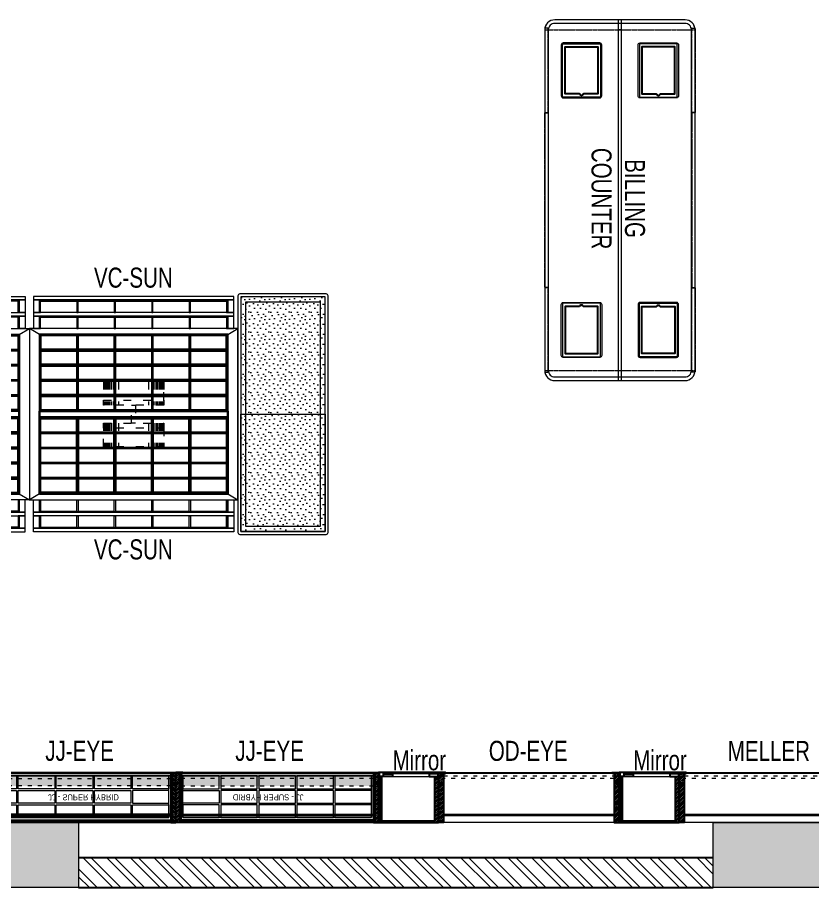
# Model space of a CAD drawing. Header units: feet. Extents: x 2761708 to 2774651, y -6056804 to -6049174.
# Drawn here: x 2765751 to 2769716, y -6056804 to -6052462 of the extents above; entities that cross this region are included whole.
import ezdxf

# ---------------------------------------------------------------- set-up
doc = ezdxf.new("R2010")
doc.units = ezdxf.units.FT
doc.header["$LTSCALE"] = 33
doc.header["$MEASUREMENT"] = 0
for name, pattern in [('ACAD_ISO03W100', [30, 12, -18]), ('HIDDEN2', [4.7625, 3.175, -1.5875]), ('HIDDENX2', [0.75, 0.5, -0.25])]:
    doc.linetypes.add(name, pattern=pattern)
doc.layers.add('A-WALL', color=1, linetype='Continuous')
for name, color, linetype, lineweight in [('Column', 243, 'Continuous', 9), ('LENS-DIM', 252, 'Continuous', 5), ('LENS-HATCH', 251, 'Continuous', 5), ('LENS-TEXT', 31, 'Continuous', 5), ('LENS_DIMENSION', 193, 'Continuous', 0), ('LENS_TEXT', 31, 'Continuous', 5), ('LK-FF&E FLOOR', 1, 'Continuous', 9), ('LK-FF&E WALL', 1, 'Continuous', 9), ('LN-ELEVATION-1', 81, 'Continuous', 25), ('LN-ELEVATION-2', 103, 'Continuous', 20), ('LN-ELEVATION-3', 125, 'Continuous', 18), ('LN-ELEVATION-4', 145, 'Continuous', 13), ('LN-ELEVATION-5', 167, 'Continuous', 5), ('LN-HATCH', 251, 'Continuous', 0), ('PLANO-TXT', 252, 'Continuous', 5)]:
    doc.layers.add(name, color=color, linetype=linetype, lineweight=lineweight)
doc.styles.add('LK TXT', font='GILC____.TTF', dxfattribs={"height": 100})
doc.styles.get("Standard").update_dxf_attribs({"font": 'GILC____.TTF'})
pattern_1 = [(45, (4208834.247, 1706614.74), (-4.4901280605, 4.4901280605), [])]
pattern_2 = [(45, (4209134.247, 1706614.74), (-4.4901280605, 4.4901280605), [])]
pattern_3 = [(45, (-22641017.7406, 5157647.994), (-4.4901280605, 4.4901280605), [])]
pattern_4 = [(45, (4210053.0415, 1706864.74), (-4.4901280605, 4.4901280605), [])]

# ---------------------------------------------------------------- blocks, each defined once
blk = doc.blocks.new('A$C050f36e8')
at = {"layer": 'Column'}
h = blk.add_hatch(color=8, dxfattribs=at)
h.dxf.hatch_style = 1
h.paths.add_polyline_path([(-12530, 0), (-12530, 585), (-12910, 585), (-12910, 0)])
h.paths.add_polyline_path([(-12530, 7045), (-12530, 7630), (-12910, 7630), (-12910, 7045)])
h.paths.add_polyline_path([(-8595, 7305), (-8595, 7630), (-9265, 7630), (-9265, 7305)])
h.paths.add_polyline_path([(-8595, 0), (-8595, 325), (-9265, 325), (-9265, 0)])
h.paths.add_polyline_path([(-4755, 0), (-4755, 325), (-5430, 325), (-5430, 0)])
h.paths.add_polyline_path([(-4755, 7305), (-4755, 7630), (-5430, 7630), (-5430, 7305)])
h.paths.add_polyline_path([(-1395, 6990), (-1395, 7630), (-1645, 7630), (-1645, 6990)])
h.paths.add_polyline_path([(-1395, 1240), (-1395, 1790), (-1645, 1790), (-1645, 1240)])
at = {"layer": 'LN-HATCH'}
h = blk.add_hatch(dxfattribs=at)
h.set_pattern_fill('ANSI32', color=256, scale=222, angle=-90)
h.set_pattern_definition([(315, (-2979398.29, 5461559.52), (58.8666395, 58.8666395), []), (315, (-2979398.29, 5461520.27), (58.8666395, 58.8666395), [])])
h.paths.add_polyline_path([(-5430, 7480), (-5430, 7630), (-8595, 7630), (-8595, 7480)])
h.paths.add_polyline_path([(-5430, 0), (-5430, 150), (-8595, 150), (-8595, 0)])
at = {"layer": 'A-WALL'}
for p, q in [((-8595, 150), (-5430, 150)), ((-8595, 0), (-5430, 0))]:
    blk.add_line(p, q, dxfattribs=at)
at = {"layer": 'Column'}
for points in [[(-8595, 325), (-8595, 0), (-9265, 0), (-9265, 325)], [(-4755, 325), (-4755, 0), (-5430, 0), (-5430, 325)]]:
    blk.add_lwpolyline(points, close=True, dxfattribs=at)
blk = doc.blocks.new('JJ SH 900')
at = {"layer": 'LN-HATCH', "ltscale": 0.5}
h = blk.add_hatch(dxfattribs=at)
h.set_pattern_fill('ANSI31', color=256, scale=50)
h.paths.add_polyline_path([(-911.8, 0), (-911.8, -190), (-905.8, -190), (-905.8, -200), (-911.8, -200), (-911.8, -244), (-886.8, -244), (-886.8, 0)])
h = blk.add_hatch(dxfattribs=at)
h.set_pattern_fill('ANSI31', color=256, scale=2)
h.set_pattern_definition(pattern_1)
h.paths.add_polyline_path([(-11.8, 0), (-11.8, -190), (-17.8, -190), (-17.8, -200), (-11.8, -200), (-11.8, -244), (-36.8, -244), (-36.8, 0)])
h = blk.add_hatch(dxfattribs=at)
h.set_pattern_fill('ANSI31', color=256, scale=2)
h.set_pattern_definition(pattern_2)
h.paths.add_polyline_path([(-36.8, -40), (-886.8, -40), (-886.8, -34), (-36.8, -34)])
h = blk.add_hatch(dxfattribs=at)
h.set_pattern_fill('ANSI31', color=256, scale=2)
h.set_pattern_definition(pattern_2)
h.paths.add_polyline_path([(-876.8, -244), (-876.8, -250), (-911.8, -250), (-911.8, -244)])
h = blk.add_hatch(dxfattribs=at)
h.set_pattern_fill('ANSI31', color=256, scale=2)
h.set_pattern_definition(pattern_1)
h.paths.add_polyline_path([(-46.8, -244), (-46.8, -250), (-11.8, -250), (-11.8, -244)])
at = {"layer": 'LN-ELEVATION-1', "ltscale": 0.5}
for points in [[(-911.8, 0), (-911.8, -190), (-905.8, -190), (-905.8, -200), (-911.8, -200), (-911.8, -244), (-886.8, -244), (-886.8, 0)], [(-11.8, 0), (-11.8, -190), (-17.8, -190), (-17.8, -200), (-11.8, -200), (-11.8, -244), (-36.8, -244), (-36.8, 0)], [(-36.8, -40), (-886.8, -40), (-886.8, -34), (-36.8, -34)], [(-876.8, -244), (-876.8, -250), (-911.8, -250), (-911.8, -244)], [(-46.8, -244), (-46.8, -250), (-11.8, -250), (-11.8, -244)]]:
    blk.add_lwpolyline(points, close=True, dxfattribs=at)
at = {"layer": 'LN-ELEVATION-3', "ltscale": 0.5}
for p, q in [((-886.8, 0), (-36.8, 0)), ((-876.8, -244), (-46.8, -244)), ((-46.8, -250), (-876.8, -250))]:
    blk.add_line(p, q, dxfattribs=at)
at = {"layer": 'LN-ELEVATION-4', "linetype": 'ACAD_ISO03W100', "ltscale": 0.05}
blk.add_lwpolyline([(-886.8, -220), (-36.8, -220), (-36.8, -232), (-886.8, -232)], close=True, dxfattribs=at)
blk = doc.blocks.new('JJ SHD 1010')
h = blk.add_hatch(color=177)
h.dxf.hatch_style = 1
h.paths.add_polyline_path([(992, 68), (25, 68), (25, 18), (992, 18)])
at = {"layer": 'LN-HATCH', "ltscale": 0.5}
h = blk.add_hatch(dxfattribs=at)
h.set_pattern_fill('ANSI31', color=256, scale=2)
h.set_pattern_definition(pattern_3)
h.paths.add_polyline_path([(7, 250), (7, 60), (13, 60), (13, 50), (7, 50), (7, 6), (25, 6), (25, 250)])
h = blk.add_hatch(dxfattribs=at)
h.set_pattern_fill('ANSI31', color=256, scale=2)
h.set_pattern_definition([(45, (-26738022.0714, 3448847.7265), (-4.4901280605, 4.4901280605), [])])
h.paths.add_polyline_path([(1017, 250), (1017, 60), (1011, 60), (1011, 50), (1017, 50), (1017, 6), (999, 6), (999, 250)])
h = blk.add_hatch(dxfattribs=at)
h.set_pattern_fill('ANSI31', color=256, scale=2)
h.set_pattern_definition(pattern_4)
h.paths.add_polyline_path([(882, 210), (32, 210), (32, 216), (882, 216)])
h = blk.add_hatch(dxfattribs=at)
h.set_pattern_fill('ANSI31', color=256, scale=2)
h.set_pattern_definition(pattern_3)
h.paths.add_polyline_path([(35, 6), (35, 0), (7, 0), (7, 6)])
h = blk.add_hatch(dxfattribs=at)
h.set_pattern_fill('ANSI31', color=256, scale=2)
h.set_pattern_definition(pattern_4)
h.paths.add_polyline_path([(42, 6), (42, 0), (7, 0), (7, 6)])
h = blk.add_hatch(dxfattribs=at)
h.set_pattern_fill('ANSI31', color=256, scale=2)
h.set_pattern_definition([(45, (-22640834.7406, 5157647.994), (-4.4901280605, 4.4901280605), [])])
h.paths.add_polyline_path([(982, 6), (982, 0), (1017, 0), (1017, 6)])
h = blk.add_hatch(dxfattribs=at)
h.set_pattern_fill('ANSI31', color=256, scale=2)
h.set_pattern_definition([(45, (4209863.0415, 1706864.74), (-4.4901280605, 4.4901280605), [])])
h.paths.add_polyline_path([(982, 6), (982, 0), (1017, 0), (1017, 6)])
at = {"layer": 'LN-ELEVATION-1', "ltscale": 0.5}
for points in [[(7, 250), (7, 60), (13, 60), (13, 50), (7, 50), (7, 6), (25, 6), (25, 250)], [(7, 250), (7, 60), (13, 60), (13, 50), (7, 50), (7, 6), (32, 6), (32, 250)], [(25, 238), (999, 238), (999, 244), (25, 244)], [(1017, 250), (1017, 60), (1011, 60), (1011, 50), (1017, 50), (1017, 6), (992, 6), (992, 250)], [(1017, 250), (1017, 60), (1011, 60), (1011, 50), (1017, 50), (1017, 6), (999, 6), (999, 250)], [(992, 210), (32, 210), (32, 216), (992, 216)], [(42, 6), (42, 0), (7, 0), (7, 6)], [(42, 6), (42, 0), (7, 0), (7, 6)], [(982, 6), (982, 0), (1017, 0), (1017, 6)], [(982, 6), (982, 0), (1017, 0), (1017, 6)]]:
    blk.add_lwpolyline(points, close=True, dxfattribs=at)
at = {"layer": 'LN-ELEVATION-2', "ltscale": 0.5}
blk.add_lwpolyline([(41.7, 226), (982, 226), (982, 18), (41.7, 18)], close=True, dxfattribs=at)
at = {"layer": 'LN-ELEVATION-3', "ltscale": 0.5}
for p, q in [((999, 250), (25, 250)), ((32, 250), (992, 250)), ((982, 6), (42, 6)), ((42, 6), (982, 6)), ((42, 0), (982, 0)), ((982, 0), (42, 0))]:
    blk.add_line(p, q, dxfattribs=at)
for points in [[(223.3, 226), (41.7, 226), (41.7, 162), (223.3, 162)], [(413, 226), (231.3, 226), (231.3, 162), (413, 162)], [(602.7, 226), (421, 226), (421, 162), (602.7, 162)], [(792.3, 226), (610.7, 226), (610.7, 162), (792.3, 162)], [(982, 226), (800.3, 226), (800.3, 162), (982, 162)], [(223.3, 154), (41.7, 154), (41.7, 90), (223.3, 90)], [(413, 154), (231.3, 154), (231.3, 90), (413, 90)], [(602.7, 154), (421, 154), (421, 90), (602.7, 90)], [(792.3, 154), (610.7, 154), (610.7, 90), (792.3, 90)], [(982, 90), (800.3, 90), (800.3, 154), (982, 154)], [(223.3, 82), (41.7, 82), (41.7, 18), (223.3, 18)], [(413, 82), (231.3, 82), (231.3, 18), (413, 18)], [(602.7, 82), (421, 82), (421, 18), (602.7, 18)], [(792.3, 82), (610.7, 82), (610.7, 18), (792.3, 18)], [(982, 82), (800.3, 82), (800.3, 18), (982, 18)]]:
    blk.add_lwpolyline(points, close=True, dxfattribs=at)
at = {"layer": 'LN-ELEVATION-4', "linetype": 'ACAD_ISO03W100', "ltscale": 0.05}
for points in [[(992, 68), (25, 68), (25, 18), (992, 18)], [(32, 30), (992, 30), (992, 18), (32, 18)]]:
    blk.add_lwpolyline(points, close=True, dxfattribs=at)
at = {"ltscale": 0.5, "insert": (380.5, 139.3), "char_height": 30, "attachment_point": 1}
blk.add_mtext_dynamic_manual_height_columns('\\pt120;JJ - SUPER HYBRID', width=526.835, gutter_width=500, heights=[0], dxfattribs=at)
blk = doc.blocks.new('MIRROR')
at = {"layer": 'LN-HATCH', "ltscale": 0.5}
h = blk.add_hatch(dxfattribs=at)
h.set_pattern_fill('ANSI31', color=256, scale=2)
h.set_pattern_definition([(45, (4060433.7416, 1708720.787), (-4.4901280605, 4.4901280605), [])])
h.paths.add_polyline_path([(212.9, 101.3), (230.9, 101.3), (230.9, -127.7), (212.9, -127.7)])
h.paths.add_polyline_path([(230.9, 95.3), (494.9, 95.3), (494.9, 101.3), (230.9, 101.3)])
h.paths.add_polyline_path([(512.9, 101.3), (494.9, 101.3), (494.9, -127.7), (512.9, -127.7)])
at = {"layer": 'Defpoints'}
blk.add_lwpolyline([(512.9, 101.3), (212.9, 101.3), (212.9, -148.7), (512.9, -148.7)], close=True, dxfattribs=at)
at = {"layer": 'LN-ELEVATION-1'}
for points in [[(212.9, 101.3), (230.9, 101.3), (230.9, -127.7), (212.9, -127.7)], [(230.9, 95.3), (494.9, 95.3), (494.9, 101.3), (230.9, 101.3)], [(512.9, 101.3), (494.9, 101.3), (494.9, -127.7), (512.9, -127.7)], [(259.9, -141.7), (259.9, -127.7), (214.9, -127.7), (214.9, -148.7), (223.9, -148.7), (223.9, -147.2), (216.4, -147.2), (216.4, -141.7)], [(442.9, -141.7), (442.9, -127.7), (487.9, -127.7), (487.9, -148.7), (478.9, -148.7), (478.9, -147.2), (486.4, -147.2), (486.4, -141.7)], [(504.9, -148.7), (504.9, -147.2), (509.4, -147.2), (509.4, -129.2), (487.9, -129.2), (487.9, -127.7), (510.9, -127.7), (510.9, -148.7)]]:
    blk.add_lwpolyline(points, close=True, dxfattribs=at)
at = {"layer": 'LN-ELEVATION-2'}
blk.add_lwpolyline([(259.9, -141.7), (442.9, -141.7), (442.9, -127.7), (259.9, -127.7)], close=True, dxfattribs=at)
at = {"layer": 'LN-ELEVATION-2', "color": 4, "lineweight": 0}
blk.add_lwpolyline([(216.4, -141.7), (486.4, -141.7), (486.4, -147.2), (216.4, -147.2)], close=True, dxfattribs=at)
at = {"layer": 'LN-ELEVATION-4', "ltscale": 0.5}
blk.add_line((478.9, -148.7), (223.9, -148.7), dxfattribs=at)
blk = doc.blocks.new('ffgd')
at = {"layer": 'LN-ELEVATION-4', "linetype": 'ACAD_ISO03W100', "ltscale": 0.1}
blk.add_lwpolyline([(0, 47.3), (0, -41.5), (-20, -41.5), (-20, 47.3)], close=True, dxfattribs=at)
at = {"layer": 'LN-ELEVATION-5', "linetype": 'ACAD_ISO03W100', "ltscale": 0.1}
for p, q in [((-159.9, 165.7), (-159.9, 47.3)), ((-159.7, 165.7), (-159.7, 47.3)), ((-159.4, 165.7), (-159.4, 47.3)), ((-159, 165.7), (-159, 47.3)), ((-158.5, 165.7), (-158.5, 47.3)), ((-157.9, 165.7), (-157.9, 47.3)), ((-157.1, 165.7), (-157.1, 47.3)), ((-156.1, 165.7), (-156.1, 47.3)), ((-154.1, 165.7), (-154.1, 47.3)), ((-151.1, 165.7), (-151.1, 47.3)), ((-146.1, 165.7), (-146.1, 47.3)), ((-141.1, 165.7), (-141.1, 47.3)), ((-135.1, 165.7), (-135.1, 47.3)), ((-128.1, 165.7), (-128.1, 47.3)), ((-120.1, 165.7), (-120.1, 47.3)), ((-111.1, 165.7), (-111.1, 47.3)), ((-102.1, 165.7), (-102.1, 47.3)), ((-85, 165.7), (-85, 47.3)), ((65, 165.7), (65, 47.3)), ((82.1, 165.7), (82.1, 47.3)), ((91.1, 165.7), (91.1, 47.3)), ((100.1, 165.7), (100.1, 47.3)), ((108.1, 165.7), (108.1, 47.3)), ((115.1, 165.7), (115.1, 47.3)), ((121.1, 165.7), (121.1, 47.3)), ((126.1, 165.7), (126.1, 47.3)), ((131.1, 165.7), (131.1, 47.3)), ((134.1, 165.7), (134.1, 47.3)), ((136.1, 165.7), (136.1, 47.3)), ((137.1, 165.7), (137.1, 47.3)), ((137.9, 165.7), (137.9, 47.3)), ((138.5, 165.7), (138.5, 47.3)), ((139, 165.7), (139, 47.3)), ((139.4, 165.7), (139.4, 47.3)), ((139.7, 165.7), (139.7, 47.3)), ((139.9, 165.7), (139.9, 47.3)), ((-159.9, -41.5), (-159.9, -159.9)), ((-159.7, -41.5), (-159.7, -159.9)), ((-159.4, -41.5), (-159.4, -159.9)), ((-159, -41.5), (-159, -159.9)), ((-158.5, -41.5), (-158.5, -159.9)), ((-157.9, -41.5), (-157.9, -159.9)), ((-157.1, -41.5), (-157.1, -159.9)), ((-156.1, -41.5), (-156.1, -159.9)), ((-154.1, -41.5), (-154.1, -159.9)), ((-151.1, -41.5), (-151.1, -159.9)), ((-146.1, -41.5), (-146.1, -159.9)), ((-141.1, -41.5), (-141.1, -159.9)), ((-135.1, -41.5), (-135.1, -159.9)), ((-128.1, -41.5), (-128.1, -159.9)), ((-120.1, -41.5), (-120.1, -159.9)), ((-111.1, -41.5), (-111.1, -159.9)), ((-102.1, -41.5), (-102.1, -159.9)), ((-85, -41.5), (-85, -159.9)), ((65, -41.5), (65, -159.9)), ((82.1, -41.5), (82.1, -159.9)), ((91.1, -41.5), (91.1, -159.9)), ((100.1, -41.5), (100.1, -159.9)), ((108.1, -41.5), (108.1, -159.9)), ((115.1, -41.5), (115.1, -159.9)), ((121.1, -41.5), (121.1, -159.9)), ((126.1, -41.5), (126.1, -159.9)), ((131.1, -41.5), (131.1, -159.9)), ((134.1, -41.5), (134.1, -159.9)), ((136.1, -41.5), (136.1, -159.9)), ((137.1, -41.5), (137.1, -159.9)), ((137.9, -41.5), (137.9, -159.9)), ((138.5, -41.5), (138.5, -159.9)), ((139, -41.5), (139, -159.9)), ((139.4, -41.5), (139.4, -159.9)), ((139.7, -41.5), (139.7, -159.9)), ((139.9, -41.5), (139.9, -159.9))]:
    blk.add_line(p, q, dxfattribs=at)
for points in [[(140, 73), (140, 165.7), (-160, 165.7), (-160, 73)], [(140, -67.1), (140, -159.9), (-160, -159.9), (-160, -67.1)]]:
    blk.add_lwpolyline(points, dxfattribs=at)
for points in [[(140, 73), (140, 47.3), (-160, 47.3), (-160, 73)], [(140, -41.5), (140, -67.1), (-160, -67.1), (-160, -41.5)]]:
    blk.add_lwpolyline(points, close=True, dxfattribs=at)
blk = doc.blocks.new('EURO 1040 x 1175')
at = {"layer": 'LN-ELEVATION-1'}
for points in [[(-470, -327.4), (470, -327.4), (470, 467.6), (-470, 467.6)], [(-470, 85.1), (470, 85.1), (470, 467.6), (-470, 467.6)], [(-283.2, 85.1), (-277.2, 85.1), (-277.2, 467.6), (-283.2, 467.6)], [(-96.4, 85.1), (-90.4, 85.1), (-90.4, 467.6), (-96.4, 467.6)], [(90.4, 85.1), (96.4, 85.1), (96.4, 467.6), (90.4, 467.6)], [(277.2, 85.1), (283.2, 85.1), (283.2, 467.6), (277.2, 467.6)], [(-470, 386.6), (-283.2, 386.6), (-283.2, 392.6), (-470, 392.6)], [(-277.2, 386.6), (-96.4, 386.6), (-96.4, 392.6), (-277.2, 392.6)], [(-90.4, 386.6), (90.4, 386.6), (90.4, 392.6), (-90.4, 392.6)], [(96.4, 386.6), (277.2, 386.6), (277.2, 392.6), (96.4, 392.6)], [(283.2, 386.6), (470, 386.6), (470, 392.6), (283.2, 392.6)], [(-470, 311.2), (-283.2, 311.2), (-283.2, 317.2), (-470, 317.2)], [(-277.2, 311.2), (-96.4, 311.2), (-96.4, 317.2), (-277.2, 317.2)], [(-90.4, 311.2), (90.4, 311.2), (90.4, 317.2), (-90.4, 317.2)], [(96.4, 311.2), (277.2, 311.2), (277.2, 317.2), (96.4, 317.2)], [(283.2, 311.2), (470, 311.2), (470, 317.2), (283.2, 317.2)], [(-470, 235.8), (-283.2, 235.8), (-283.2, 241.8), (-470, 241.8)], [(-277.2, 235.8), (-96.4, 235.8), (-96.4, 241.8), (-277.2, 241.8)], [(-90.4, 235.8), (90.4, 235.8), (90.4, 241.8), (-90.4, 241.8)], [(96.4, 235.8), (277.2, 235.8), (277.2, 241.8), (96.4, 241.8)], [(283.2, 235.8), (470, 235.8), (470, 241.8), (283.2, 241.8)], [(-470, 160.4), (-283.2, 160.4), (-283.2, 166.4), (-470, 166.4)], [(-277.2, 160.4), (-96.4, 160.4), (-96.4, 166.4), (-277.2, 166.4)], [(-90.4, 160.4), (90.4, 160.4), (90.4, 166.4), (-90.4, 166.4)], [(96.4, 160.4), (277.2, 160.4), (277.2, 166.4), (96.4, 166.4)], [(283.2, 160.4), (470, 160.4), (470, 166.4), (283.2, 166.4)], [(-470, 85.1), (470, 85.1), (470, 55.1), (-470, 55.1)], [(-470, 55.1), (470, 55.1), (470, -327.4), (-470, -327.4)], [(-283.2, 55.1), (-277.2, 55.1), (-277.2, -327.4), (-283.2, -327.4)], [(-96.4, 55.1), (-90.4, 55.1), (-90.4, -327.4), (-96.4, -327.4)], [(90.4, 55.1), (96.4, 55.1), (96.4, -327.4), (90.4, -327.4)], [(277.2, 55.1), (283.2, 55.1), (283.2, -327.4), (277.2, -327.4)], [(-470, -20.3), (-283.2, -20.3), (-283.2, -26.3), (-470, -26.3)], [(-277.2, -20.3), (-96.4, -20.3), (-96.4, -26.3), (-277.2, -26.3)], [(-90.4, -20.3), (90.4, -20.3), (90.4, -26.3), (-90.4, -26.3)], [(96.4, -20.3), (277.2, -20.3), (277.2, -26.3), (96.4, -26.3)], [(283.2, -20.3), (470, -20.3), (470, -26.3), (283.2, -26.3)], [(-470, -95.7), (-283.2, -95.7), (-283.2, -101.7), (-470, -101.7)], [(-277.2, -95.7), (-96.4, -95.7), (-96.4, -101.7), (-277.2, -101.7)], [(-90.4, -95.7), (90.4, -95.7), (90.4, -101.7), (-90.4, -101.7)], [(96.4, -95.7), (277.2, -95.7), (277.2, -101.7), (96.4, -101.7)], [(283.2, -95.7), (470, -95.7), (470, -101.7), (283.2, -101.7)], [(-470, -171.1), (-283.2, -171.1), (-283.2, -177.1), (-470, -177.1)], [(-277.2, -171.1), (-96.4, -171.1), (-96.4, -177.1), (-277.2, -177.1)], [(-90.4, -171.1), (90.4, -171.1), (90.4, -177.1), (-90.4, -177.1)], [(96.4, -171.1), (277.2, -171.1), (277.2, -177.1), (96.4, -177.1)], [(283.2, -171.1), (470, -171.1), (470, -177.1), (283.2, -177.1)], [(-470, -246.4), (-283.2, -246.4), (-283.2, -252.4), (-470, -252.4)], [(-277.2, -246.4), (-96.4, -246.4), (-96.4, -252.4), (-277.2, -252.4)], [(-90.4, -246.4), (90.4, -246.4), (90.4, -252.4), (-90.4, -252.4)], [(96.4, -246.4), (277.2, -246.4), (277.2, -252.4), (96.4, -252.4)], [(283.2, -246.4), (470, -246.4), (470, -252.4), (283.2, -252.4)]]:
    blk.add_lwpolyline(points, close=True, dxfattribs=at)
for points in [[(-283.2, 461.6), (-464, 461.6), (-464, 317.2)], [(-96.4, 461.6), (-277.2, 461.6)], [(90.4, 461.6), (-90.4, 461.6)], [(277.2, 461.6), (96.4, 461.6)], [(464, 317.2), (464, 461.6), (283.2, 461.6)], [(-464, 311.2), (-464, 241.8)], [(464, 241.8), (464, 311.2)], [(-464, 235.8), (-464, 166.4)], [(464, 166.4), (464, 235.8)], [(-464, 160.4), (-464, 91.1), (-283.2, 91.1)], [(283.2, 91.1), (464, 91.1), (464, 160.4)], [(-277.2, 91.1), (-96.4, 91.1)], [(-90.4, 91.1), (90.4, 91.1)], [(96.4, 91.1), (277.2, 91.1)], [(-464, -20.3), (-464, 49.1), (-283.2, 49.1)], [(-277.2, 49.1), (-96.4, 49.1)], [(-90.4, 49.1), (90.4, 49.1)], [(96.4, 49.1), (277.2, 49.1)], [(283.2, 49.1), (464, 49.1), (464, -20.3)], [(-464, -95.7), (-464, -26.3)], [(464, -26.3), (464, -95.7)], [(-464, -171.1), (-464, -101.7)], [(464, -101.7), (464, -171.1)], [(-283.2, -321.4), (-464, -321.4), (-464, -177.1)], [(464, -177.1), (464, -321.4), (283.2, -321.4)], [(-96.4, -321.4), (-277.2, -321.4)], [(90.4, -321.4), (-90.4, -321.4)], [(277.2, -321.4), (96.4, -321.4)]]:
    blk.add_lwpolyline(points, dxfattribs=at)
at = {"layer": 'LN-ELEVATION-2'}
blk.add_lwpolyline([(-520, -357.4), (520, -357.4), (520, 497.6), (-520, 497.6)], close=True, dxfattribs=at)
for points in [[(-470, 467.6), (-520, 497.6)], [(470, 467.6), (520, 497.6)], [(-470, -327.4), (-520, -357.4)], [(470, -327.4), (520, -357.4)]]:
    blk.add_lwpolyline(points, dxfattribs=at)
at = {"layer": 'LN-ELEVATION-3'}
for points in [[(-500, 559.6), (500, 559.6), (500, 577.6), (-500, 577.6)], [(-500, 497.6), (-470, 497.6), (-470, 559.6), (-500, 559.6)], [(470, 497.6), (500, 497.6), (500, 559.6), (470, 559.6)], [(-500, -357.4), (-470, -357.4), (-470, -419.4), (-500, -419.4)], [(470, -357.4), (500, -357.4), (500, -419.4), (470, -419.4)], [(-500, -419.4), (500, -419.4), (500, -437.4), (-500, -437.4)]]:
    blk.add_lwpolyline(points, close=True, dxfattribs=at)
at = {"layer": 'LN-ELEVATION-4'}
for points in [[(-500, 639.6), (500, 639.6), (500, 657.6), (-500, 657.6)], [(-500, 577.6), (-470, 577.6), (-470, 639.6), (-500, 639.6)], [(470, 577.6), (500, 577.6), (500, 639.6), (470, 639.6)], [(-470, 497.6), (-464, 497.6), (-464, 559.6), (-470, 559.6)], [(-464, 553.6), (-283.2, 553.6), (-283.2, 559.6), (-464, 559.6)], [(-283.2, 497.6), (-277.2, 497.6), (-277.2, 559.6), (-283.2, 559.6)], [(-277.2, 553.6), (-96.4, 553.6), (-96.4, 559.6), (-277.2, 559.6)], [(-96.4, 497.6), (-90.4, 497.6), (-90.4, 559.6), (-96.4, 559.6)], [(-90.4, 553.6), (90.4, 553.6), (90.4, 559.6), (-90.4, 559.6)], [(90.4, 497.6), (96.4, 497.6), (96.4, 559.6), (90.4, 559.6)], [(96.4, 553.6), (277.2, 553.6), (277.2, 559.6), (96.4, 559.6)], [(277.2, 497.6), (283.2, 497.6), (283.2, 559.6), (277.2, 559.6)], [(283.2, 553.6), (464, 553.6), (464, 559.6), (283.2, 559.6)], [(464, 497.6), (470, 497.6), (470, 559.6), (464, 559.6)], [(-470, -357.4), (-464, -357.4), (-464, -419.4), (-470, -419.4)], [(-283.2, -357.4), (-277.2, -357.4), (-277.2, -419.4), (-283.2, -419.4)], [(-96.4, -357.4), (-90.4, -357.4), (-90.4, -419.4), (-96.4, -419.4)], [(90.4, -357.4), (96.4, -357.4), (96.4, -419.4), (90.4, -419.4)], [(277.2, -357.4), (283.2, -357.4), (283.2, -419.4), (277.2, -419.4)], [(464, -357.4), (470, -357.4), (470, -419.4), (464, -419.4)], [(-464, -413.4), (-283.2, -413.4), (-283.2, -419.4), (-464, -419.4)], [(-277.2, -413.4), (-96.4, -413.4), (-96.4, -419.4), (-277.2, -419.4)], [(-90.4, -413.4), (90.4, -413.4), (90.4, -419.4), (-90.4, -419.4)], [(96.4, -413.4), (277.2, -413.4), (277.2, -419.4), (96.4, -419.4)], [(283.2, -413.4), (464, -413.4), (464, -419.4), (283.2, -419.4)], [(-500, -437.4), (-470, -437.4), (-470, -499.4), (-500, -499.4)], [(470, -437.4), (500, -437.4), (500, -499.4), (470, -499.4)], [(-500, -499.4), (500, -499.4), (500, -517.4), (-500, -517.4)]]:
    blk.add_lwpolyline(points, close=True, dxfattribs=at)
at = {"layer": 'LN-ELEVATION-5'}
for points in [[(-470, 577.6), (-464, 577.6), (-464, 639.6), (-470, 639.6)], [(-464, 633.6), (-283.2, 633.6), (-283.2, 639.6), (-464, 639.6)], [(-283.2, 577.6), (-277.2, 577.6), (-277.2, 639.6), (-283.2, 639.6)], [(-277.2, 633.6), (-96.4, 633.6), (-96.4, 639.6), (-277.2, 639.6)], [(-96.4, 577.6), (-90.4, 577.6), (-90.4, 639.6), (-96.4, 639.6)], [(-90.4, 633.6), (90.4, 633.6), (90.4, 639.6), (-90.4, 639.6)], [(90.4, 577.6), (96.4, 577.6), (96.4, 639.6), (90.4, 639.6)], [(96.4, 633.6), (277.2, 633.6), (277.2, 639.6), (96.4, 639.6)], [(277.2, 577.6), (283.2, 577.6), (283.2, 639.6), (277.2, 639.6)], [(283.2, 633.6), (464, 633.6), (464, 639.6), (283.2, 639.6)], [(464, 577.6), (470, 577.6), (470, 639.6), (464, 639.6)], [(-470, -437.4), (-464, -437.4), (-464, -499.4), (-470, -499.4)], [(-283.2, -437.4), (-277.2, -437.4), (-277.2, -499.4), (-283.2, -499.4)], [(-96.4, -437.4), (-90.4, -437.4), (-90.4, -499.4), (-96.4, -499.4)], [(90.4, -437.4), (96.4, -437.4), (96.4, -499.4), (90.4, -499.4)], [(277.2, -437.4), (283.2, -437.4), (283.2, -499.4), (277.2, -499.4)], [(464, -437.4), (470, -437.4), (470, -499.4), (464, -499.4)], [(-464, -493.4), (-283.2, -493.4), (-283.2, -499.4), (-464, -499.4)], [(-277.2, -493.4), (-96.4, -493.4), (-96.4, -499.4), (-277.2, -499.4)], [(-90.4, -493.4), (90.4, -493.4), (90.4, -499.4), (-90.4, -499.4)], [(96.4, -493.4), (277.2, -493.4), (277.2, -499.4), (96.4, -499.4)], [(283.2, -493.4), (464, -493.4), (464, -499.4), (283.2, -499.4)]]:
    blk.add_lwpolyline(points, close=True, dxfattribs=at)
at = {"layer": 'LENS-DIM'}
blk.add_blockref('ffgd', (10, 67.1), dxfattribs=at)
blk = doc.blocks.new('I-PAD Frame')
at = {"color": 3, "linetype": 'Continuous'}
blk.add_lwpolyline([(357868.7, -232321.1), (358122.7, -232321.1, 0.414214), (358132.7, -232311.1), (358132.7, -232129.1, 0.414214), (358122.7, -232119.1), (357868.7, -232119.1, 0.414214), (357858.7, -232129.1), (357858.7, -232311.1, 0.414214)], format="xyb", close=True, dxfattribs=at)
at = {"color": 3, "linetype": 'Continuous', "lineweight": 25}
blk.add_lwpolyline([(358113.2, -232229.7), (358113.2, -232302.1), (357878.2, -232302.1), (357878.2, -232138.1), (358113.2, -232138.1), (358113.2, -232210.6, 0.327538), (358114.6, -232212.5, -0.733799), (358114.6, -232227.8, 0.327538)], format="xyb", close=True, dxfattribs=at)
blk = doc.blocks.new('Billing Counter 1800')
at = {"color": 5, "linetype": 'HIDDENX2', "ltscale": 0.025}
for p, q in [((-850, -375), (-850, 375)), ((850, -375), (850, 375))]:
    blk.add_line(p, q, dxfattribs=at)
at = {"color": 0, "linetype": 'Continuous'}
for p, q in [((850, 375), (-850, 375)), ((900, -325), (900, 325)), ((-850, -375), (850, -375))]:
    blk.add_line(p, q, dxfattribs=at)
at = {"color": 2, "linetype": 'Continuous'}
blk.add_line((849, -375), (850, -375), dxfattribs=at)
at = {"color": 2, "linetype": 'HIDDENX2', "ltscale": 0.025}
for points in [[(-858, 375), (-437.4, 375), (-437.4, 358), (-858, 358)], [(435.3, 375), (-435.3, 375), (-435.3, 358), (435.3, 358)], [(437.3, 375), (857.9, 375), (857.9, 358), (437.3, 358)], [(-858, -375), (-437.4, -375), (-437.4, -358), (-858, -358)], [(435.3, -375), (-435.3, -375), (-435.3, -358), (435.3, -358)], [(437.3, -375), (857.9, -375), (857.9, -358), (437.3, -358)]]:
    blk.add_lwpolyline(points, close=True, dxfattribs=at)
at = {"color": 5, "linetype": 'Continuous'}
for points in [[(-780.9, 97.3), (-513.9, 97.3), (-513.9, 286.2), (-780.9, 286.2)], [(780.9, 97.3), (513.9, 97.3), (513.9, 286.2), (780.9, 286.2)], [(-780.9, -97.3), (-513.9, -97.3), (-513.9, -286.2), (-780.9, -286.2)], [(780.9, -97.3), (513.9, -97.3), (513.9, -286.2), (780.9, -286.2)]]:
    blk.add_lwpolyline(points, close=True, dxfattribs=at)
at = {"color": 5, "linetype": 'HIDDENX2', "ltscale": 0.025}
blk.add_lwpolyline([(850, 8.5), (-850, 8.5), (-850, -8.5), (850, -8.5)], close=True, dxfattribs=at)
at = {"color": 0, "linetype": 'Continuous'}
for centre, start, end in [((-850, 325), 90, 180), ((850, 325), 0, 90), ((850, -325), 270, 0)]:
    blk.add_arc(centre, 50, start, end, dxfattribs=at)
at = {"layer": 'LN-ELEVATION-2'}
blk.add_line((-900, 325), (-900, -325), dxfattribs=at)
for points in [[(850, 375), (-850, 375, 0.414214), (-900, 325), (-900, -325, 0.414214), (-850, -375), (850, -375, 0.414214), (900, -325), (900, 325, 0.414214)], [(850, 357), (-850, 357, 0.414214), (-882, 325), (-882, -325, 0.414214), (-850, -357), (850, -357, 0.414214), (882, -325), (882, 325, 0.414214)]]:
    blk.add_lwpolyline(points, format="xyb", close=True, dxfattribs=at)
blk.add_lwpolyline([(-900, -8.5), (900, -8.5), (900, 8.5), (-900, 8.5)], close=True, dxfattribs=at)
blk.add_arc((-850, -325), 50, 180, 270, dxfattribs=at)
at = {"color": 2, "linetype": 'Continuous', "xscale": -1, "rotation": 180}
blk.add_blockref('I-PAD Frame', (-358643.2, -232028.4), dxfattribs=at)
at = {"color": 2, "linetype": 'Continuous', "rotation": 180}
blk.add_blockref('I-PAD Frame', (358643.2, -232028.4), dxfattribs=at)
at = {"color": 2, "linetype": 'Continuous'}
blk.add_blockref('I-PAD Frame', (-358643.2, 232028.4), dxfattribs=at)
at = {"color": 2, "linetype": 'Continuous', "xscale": -1}
blk.add_blockref('I-PAD Frame', (358643.2, 232028.4), dxfattribs=at)
at = {"layer": 'LENS-TEXT', "color": 0, "linetype": 'Continuous', "ltscale": 3, "insert": (-7.9, -8.9), "char_height": 100, "attachment_point": 5, "style": 'LK TXT'}
blk.add_mtext_dynamic_manual_height_columns('BILLING COUNTER', width=353.056, gutter_width=0.5, heights=[0], dxfattribs=at)
blk = doc.blocks.new('2 seater bench')
at = {"layer": 'LENS-HATCH', "lineweight": 0}
h = blk.add_hatch(dxfattribs=at)
h.set_pattern_fill('STIP1', color=177, scale=100, angle=270, pattern_type=2)
h.set_pattern_definition([(270, (6617251.08, -170421.61), (100, -2e-13), [0, -100]), (270, (6617235.08, -170433.61), (100, -2e-13), [0, -100]), (270, (6617211.08, -170428.61), (100, -2e-13), [0, -100]), (270, (6617188.08, -170463.61), (100, -2e-13), [0, -100]), (270, (6617224.08, -170460.61), (100, -2e-13), [0, -100]), (270, (6617248.08, -170487.61), (100, -2e-13), [0, -100]), (270, (6617255.08, -170452.61), (100, -2e-13), [0, -100]), (270, (6617214.08, -170494.61), (100, -2e-13), [0, -100]), (270, (6617182.08, -170489.61), (100, -2e-13), [0, -100]), (270, (6617167.08, -170415.61), (100, -2e-13), [0, -100]), (270, (6617187.08, -170433.61), (100, -2e-13), [0, -100]), (270, (6617168.08, -170447.61), (100, -2e-13), [0, -100]), (270, (6617232.08, -170508.61), (100, -2e-13), [0, -100]), (270, (6617207.08, -170476.61), (100, -2e-13), [0, -100]), (270, (6617240.08, -170468.61), (100, -2e-13), [0, -100]), (270, (6617231.08, -170485.61), (100, -2e-13), [0, -100]), (270, (6617204.08, -170449.61), (100, -2e-13), [0, -100]), (270, (6617258.08, -170477.61), (100, -2e-13), [0, -100]), (270, (6617199.08, -170508.61), (100, -2e-13), [0, -100]), (270, (6617169.08, -170505.61), (100, -2e-13), [0, -100])])
h.paths.add_polyline_path([(585, 210), (0, 210), (0, -210), (585, -210)])
h.paths.add_polyline_path([(0, 245), (0, -210)])
h.paths.add_polyline_path([(-585, 210), (0, 210), (0, -210), (-585, -210)])
at = {"layer": 'LN-ELEVATION-2', "ltscale": 0.5}
for points in [[(-585, 210), (0, 210), (0, -210), (-585, -210)], [(585, 210), (0, 210), (0, -210), (585, -210)]]:
    blk.add_lwpolyline(points, close=True, dxfattribs=at)
at = {"layer": 'LN-ELEVATION-5', "ltscale": 0.5}
blk.add_lwpolyline([(590, 225), (-590, 225, 0.414214), (-600, 215), (-600, -215, 0.414214), (-590, -225), (590, -225, 0.414214), (600, -215), (600, 215, 0.414214)], format="xyb", close=True, dxfattribs=at)
blk.add_lwpolyline([(585, 210), (-585, 210), (-585, -210), (585, -210)], close=True, dxfattribs=at)
at = {"layer": 'LN-ELEVATION-5', "linetype": 'HIDDEN2', "ltscale": 11}
blk.add_lwpolyline([(-560, 185), (560, 185), (560, -185), (-560, -185)], close=True, dxfattribs=at)

msp = doc.modelspace()

# ---------------------------------------------------------------- block references
at = {"layer": 'LENS_DIMENSION'}
msp.add_blockref('A$C050f36e8', (2774651.1, -6056803.8), dxfattribs=at)
at = {"layer": 'LK-FF&E FLOOR'}
for name, p, rotation in [('Billing Counter 1800', (2768755.5, -6053373.8), 270), ('2 seater bench', (2767075.6, -6054441.3), 90)]:
    msp.add_blockref(name, p, dxfattribs=dict(at, rotation=rotation))
at = {"layer": 'LK-FF&E FLOOR', "xscale": -1}
msp.add_blockref('EURO 1040 x 1175', (2765290.6, -6054511.4), dxfattribs=at)
at = {"layer": 'LK-FF&E FLOOR'}
msp.add_blockref('EURO 1040 x 1175', (2766330.6, -6054511.4), dxfattribs=at)
at = {"layer": 'LK-FF&E WALL', "xscale": -1, "rotation": 180}
msp.add_blockref('JJ SHD 1010', (2765524.1, -6056228.8), dxfattribs=at)
at = {"layer": 'LK-FF&E WALL', "rotation": 180}
for name, p in [('JJ SHD 1010', (2767558.1, -6056228.8)), ('MIRROR', (2768064.1, -6056377.5)), ('JJ SH 900', (2767839.4, -6056478.8)), ('MIRROR', (2769264.1, -6056377.5)), ('JJ SH 900', (2769039.4, -6056478.8))]:
    msp.add_blockref(name, p, dxfattribs=at)

# ---------------------------------------------------------------- texts
at = {"layer": 'LENS_TEXT', "linetype": 'Continuous', "ltscale": 3, "char_height": 100, "width": 324.474, "attachment_point": 5, "style": 'LK TXT'}
for insert in [(2767755.4, -6056169.1), (2768955.4, -6056169.1)]:
    msp.add_mtext('{\\C7;Mirror}', dxfattribs=dict(at, insert=insert))
at = {"layer": 'PLANO-TXT', "linetype": 'Continuous', "ltscale": 3, "char_height": 100, "width": 244.677, "attachment_point": 5, "style": 'LK TXT'}
for s, insert in [('VC-SUN', (2766329.3, -6053760.9)), ('VC-SUN', (2766329.3, -6055116.9)), ('JJ-EYE', (2766061.2, -6056122.2)), ('JJ-EYE', (2767008.7, -6056122.2)), ('OD-EYE', (2768298.3, -6056122.2)), ('MELLER', (2769498.5, -6056122.2))]:
    msp.add_mtext(s, dxfattribs=dict(at, insert=insert))

doc.saveas('drawing.dxf')
